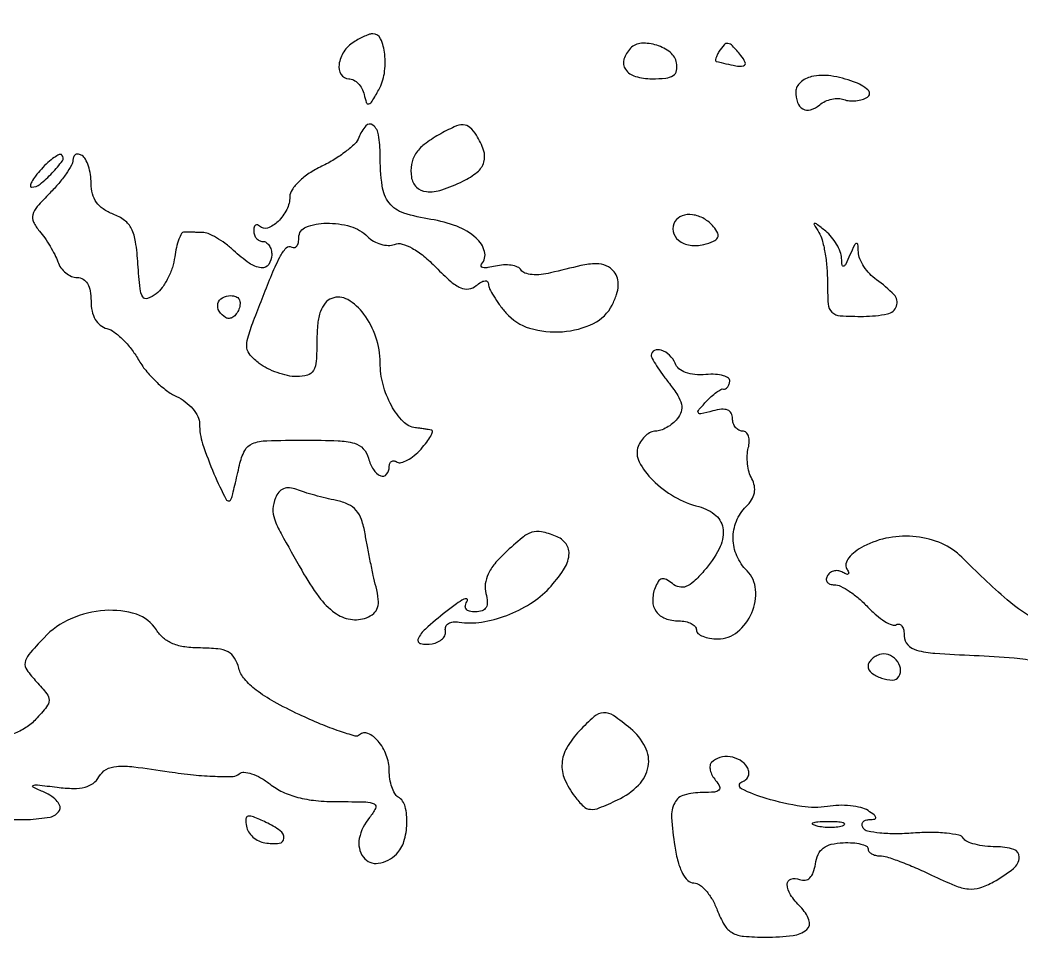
# Model space of a CAD drawing. Extents: x 0 to 5034, y 0 to 2560.
# Drawn here: x 375.1 to 486, y -0.1 to 101.5 of the extents above; entities that cross this region are included whole.
import ezdxf

# ---------------------------------------------------------------- set-up
doc = ezdxf.new("R2010")
doc.units = 0

msp = doc.modelspace()

# ---------------------------------------------------------------- linework, layer by layer
for points in [[(512, 263.248959, 0.000377), (537.766971, 263.219699, 0.000035), (601.115625, 263.199988, 0.000045), (676.65134, 263.188681, 0.000036), (758.5, 263.189695, -0.00005), (959.629134, 263.186606, -0.002021)], [(487.931228, 34.956078, -0.064658), (484.384043, 37.340359, -0.016929), (479.379799, 42.047251, 0.095546), (477.163232, 43.557605, 0.074319), (474.337858, 44.306944, 0.07162), (471.313566, 44.20979, 0.077031), (468.519832, 43.256399, 0.040929), (467.561855, 42.649857, 0.067062), (466.880304, 41.975388, 0.093724), (466.552446, 41.329628, 0.21222), (466.624838, 40.798008, -0.034112), (466.842078, 40.386151, -0.298641), (466.810132, 40.192195, -0.318896), (466.624631, 40.152709, -0.036492), (466.223607, 40.361803, 0.092519), (465.761469, 40.540551, 0.096172), (465.272527, 40.537029, 0.09932), (464.832848, 40.352714, 0.105964), (464.510081, 40.016312, 0.115585), (464.380437, 39.629541, 0.185384), (464.473231, 39.298542, 0.155962), (464.784175, 39.075885, 0.078158), (465.266669, 39, -0.116105), (465.953004, 38.838448, -0.031405), (466.92602, 38.274678, -0.030021), (467.981276, 37.475874, -0.027165), (468.971046, 36.53082, 0.027338), (469.921851, 35.623599, 0.03964), (470.860366, 34.94212, 0.045342), (471.665427, 34.545072, 0.234443), (472.14536, 34.589837, -0.209855), (472.469017, 34.635404, -0.178111), (472.750854, 34.431477, -0.100926), (472.942915, 33.965218, -0.046529), (473.006485, 33.309017, 0.190559), (473.386653, 32.357718, 0.137484), (474.376578, 31.763317, 0.050083), (476.407797, 31.420053, 0.00667), (480.756485, 31.185031, -0.010219), (485.175878, 30.914715, -0.048644), (487.664127, 30.465172, -0.074243)], [(373.593878, 13.097005, 0.035442), (375.983229, 13.020618, 0.035519), (378.458447, 13.293752, 0.212179), (379.505228, 14.008459, 0.217093), (379.563903, 14.471589, 0.098825), (379.265597, 15.019533, 0.070572), (378.65481, 15.57092, 0.044841), (377.814245, 16.034279, -0.010419), (376.587076, 16.604552, -0.652591), (376.594528, 16.784265, -0.12154), (377.062175, 16.845911, -0.002967), (379.236702, 16.590849, 0.024407), (381.060237, 16.455861, 0.067384), (382.337779, 16.596286, 0.09837), (383.23795, 17.020235, 0.106483), (383.87805, 17.746571, -0.134563), (384.668809, 18.54956, -0.114021), (385.810548, 18.900854, -0.049167), (387.739061, 18.849107, -0.007101), (391.641349, 18.302041, 0.012875), (394.334407, 17.956158, 0.018125), (396.750401, 17.7971, 0.014497), (398.722295, 17.79611, 0.181011), (399.402569, 18.073068, -0.207277), (399.923941, 18.255161, -0.06181), (400.769181, 18.08715, -0.050496), (401.770883, 17.639115, -0.036272), (402.787428, 16.952569, 0.056765), (404.204495, 16.077684, 0.046306), (405.881707, 15.470854, 0.039618), (407.885089, 15.115781, 0.024059), (410.289846, 15, -0.005648), (413.401306, 14.964852, -0.109524), (414.331395, 14.736485, -0.418179), (414.49382, 14.245841, -0.05733), (413.831362, 13.25, 0.123868), (412.6937, 10.924958, 0.213432), (413.138963, 8.855987, 0.281395), (414.794862, 8.175977, 0.157907), (416.8, 9.2, 0.122854), (417.635649, 10.591181, 0.066271), (417.964197, 12.57549, 0.069165), (417.763544, 14.454655, 0.195624), (417, 15.5, -0.126268), (416.61574, 15.899452, -0.046682), (416.29375, 16.617557, -0.04255), (416.073901, 17.503768, -0.039551), (416, 18.436572, 0.092599), (415.681347, 20.142428, 0.08153), (414.761818, 21.704492, 0.114486), (413.64269, 22.551864, 0.310842), (412.713583, 22.380249, -0.27238), (412.23202, 22.255468, -0.011764), (410.498395, 22.795246, -0.017273), (408.397114, 23.585965, -0.011142), (406.018442, 24.638925, -0.016764), (403.252971, 26.052569, -0.037066), (401.271868, 27.351017, -0.050108), (399.970072, 28.574522, -0.11744), (399.354442, 29.75, 0.072326), (398.885523, 30.880982, 0.13678), (398.17656, 31.556818, 0.097235), (397.041512, 31.902647, 0.025477), (395.132139, 32, -0.033039), (393.393203, 32.115031, -0.06394), (392.048538, 32.472472, -0.077979), (391.01873, 33.094204, -0.078597), (390.232073, 34, 0.177187), (388.01699, 35.725588, 0.095337), (384.535441, 36.148857, 0.085272), (380.775982, 35.231838, 0.101572), (377.793052, 33.138864, 0.011585), (376.105296, 31.265582, 0.137057), (375.694371, 30.387624, 0.201509), (375.886261, 29.576671, 0.030004), (376.977942, 28.254052, -0.019918), (378.110794, 26.936572, -0.174478), (378.352735, 26.218258, -0.166191), (378.087876, 25.492605, -0.017673), (376.892687, 24.115187, -0.061987), (375.783347, 23.186561, -0.053058), (374.422042, 22.499982, -0.047825)]]:
    msp.add_lwpolyline(points, format="xyb")
for points in [[(412.070374, 99.064655, 0.106006), (410.976122, 97.991986, 0.112567), (410.447536, 96.587444, 0.171347), (410.677738, 95.472691, 0.262746), (411.51516, 95, -0.120627), (412.054054, 94.86807, -0.079708), (412.568084, 94.485938, -0.072312), (412.979871, 93.918876, -0.069348), (413.220421, 93.25, 0.031262), (413.467129, 92.356006, 0.410454), (413.746474, 92.217583, 0.178993), (414.109601, 92.507136, 0.00986), (414.849144, 93.787773, 0.088736), (415.461133, 95.592295, 0.064366), (415.506641, 97.717857, 0.076332), (415.052207, 99.429459, 0.304233), (414.182612, 99.984687, 0.077528), (413.827507, 99.921104, 0.01972), (413.280565, 99.708111, 0.019623), (412.667792, 99.412084, 0.018738)], [(442.708849, 98.375516, 0.122931), (441.975798, 97.154717, 0.230764), (442.152177, 96.043831, 0.17084), (443.24687, 95.26011, 0.070849), (445.073324, 95, 0.025129), (446.606553, 95.077105, 0.117517), (447.435641, 95.365222, 0.20204), (447.806065, 95.90243, 0.098641), (447.813108, 96.75, 0.178551), (447.1181, 97.904958, 0.092109), (445.61135, 98.712529, 0.092613), (443.922719, 98.922327, 0.183082)], [(452.5, 98, 0.024465), (452.285131, 97.610999, 0.044078), (452.154287, 97.271275, 0.062476), (452.115545, 97.022916, 0.353185), (452.190983, 96.923489, 0.009465), (454.352713, 96.431485, 0.110428), (455.213243, 96.444488, 0.46087), (455.398728, 96.80783, 0.075397), (454.933363, 97.580293, 0.015231), (453.994387, 98.644027, 0.16301), (453.494248, 98.913356, 0.261772), (453.059937, 98.759111, 0.041002)], [(462.75, 95.237039, 0.06497), (462.081008, 94.996174, 0.069797), (461.514063, 94.595932, 0.078214), (461.131525, 94.103651, 0.126796), (461, 93.593343, 0.079928), (461.198058, 92.362283, 0.188107), (461.781265, 91.656952, 0.207138), (462.641444, 91.571059, 0.096233), (463.645256, 92.120552, -0.065519), (464.254197, 92.503918, -0.054236), (464.981623, 92.747126, -0.056236), (465.712012, 92.821839, -0.089233), (466.327949, 92.704396, 0.069231), (466.938332, 92.562659, 0.047034), (467.65266, 92.565568, 0.046894), (468.356823, 92.702301, 0.067117), (468.937057, 92.961099, 0.513264), (468.992037, 93.758758, 0.084882), (467.402354, 94.67286, 0.051755), (464.88909, 95.312126, 0.09062)], [(412.637804, 88.498516, -0.107612), (412.185258, 87.808999, -0.028991), (411.193705, 86.943498, -0.02796), (409.924624, 86.068261, -0.025725), (408.530815, 85.313304, 0.035087), (407.158294, 84.536328, 0.044464), (406.020314, 83.627086, 0.051063), (405.241678, 82.713392, 0.152087), (405, 81.937232, -0.117484), (404.664436, 80.528815, -0.082622), (403.697405, 79.209891, -0.104623), (402.547772, 78.481453, -0.293434), (401.657991, 78.675343, 0.113033), (401.407824, 78.832285, 0.253554), (401.193285, 78.79734, 0.172529), (401.046271, 78.56848, 0.057388), (401, 78.166667, 0.084383), (401.07573, 77.721133, 0.093242), (401.29375, 77.342708, 0.100475), (401.618559, 77.089636, 0.115918), (402, 77, -0.148195), (402.381354, 76.884432, -0.098894), (402.70625, 76.559375, -0.082425), (402.925306, 76.073457, -0.064853), (403, 75.5, -0.157062), (402.659266, 74.442047, -0.272802), (401.840924, 74.081499, -0.124092), (400.512392, 74.588505, -0.034647), (398.769625, 76, 0.027562), (397.851416, 76.765446, 0.028874), (396.868249, 77.4125, 0.030131), (395.95967, 77.867297, 0.101307), (395.311439, 78, -0.001739), (394.758315, 78.001924, -0.001528), (394.180814, 78.007706, -0.001535), (393.659656, 78.016118, -0.004618), (393.304098, 78.026235, 0.277658), (393.012859, 77.865618, 0.040506), (392.710021, 77.229244, 0.036175), (392.443242, 76.338118, 0.023359), (392.258933, 75.276235, -0.047555), (391.999683, 74.117913, -0.037895), (391.51147, 72.9335, -0.039151), (390.883625, 71.897859, -0.074106), (390.204835, 71.19951, -0.071052), (389.255882, 70.668962, -0.362428), (388.725276, 70.849214, -0.112957), (388.418513, 71.765837, -0.007843), (388.193318, 74.495812, 0.019485), (387.931724, 76.964232, 0.079476), (387.482804, 78.399367, 0.117379), (386.7098, 79.325588, 0.069691), (385.443318, 80.021551, -0.057275), (384.351643, 80.586766, -0.088925), (383.591913, 81.322797, -0.091721), (383.150119, 82.258972, -0.064589), (383, 83.416232, 0.037268), (382.92617, 84.405384, 0.041167), (382.70625, 85.339204, 0.045185), (382.384559, 86.091902, 0.131506), (382, 86.5, 0.087218), (381.618126, 86.652339, 0.166083), (381.29375, 86.612048, 0.178806), (381.077611, 86.386539, 0.10294), (381, 86.013562, -0.129461), (380.846698, 85.431406, -0.023703), (380.248069, 84.481598, -0.024075), (379.420235, 83.410339, -0.019839), (378.440235, 82.349326, 0.017543), (377.045804, 80.853452, 0.112421), (376.560429, 79.946372, 0.182343), (376.636055, 79.138128, 0.063557), (377.288235, 78.14478, -0.025312), (377.87268, 77.387514, -0.017028), (378.464775, 76.469092, -0.017176), (378.978206, 75.538643, -0.032282), (379.316616, 74.75, 0.071762), (379.668367, 74.081024, 0.065268), (380.204769, 73.514062, 0.068836), (380.836804, 73.130651, 0.102311), (381.468615, 73, -0.136838), (382.114251, 72.819934, -0.123995), (382.602389, 72.326589, -0.089886), (382.903016, 71.513319, -0.043724), (383, 70.40638, 0.051736), (383.116347, 69.284956, 0.079344), (383.464389, 68.374459, 0.09347), (384.024875, 67.722204, 0.105071), (384.76311, 67.351697, -0.095624), (385.557801, 66.971294, -0.035374), (386.504912, 66.160786, -0.03348), (387.43978, 65.106229, -0.034351), (388.216792, 63.944982, 0.040609), (389.050458, 62.732141, 0.029443), (390.158739, 61.523813, 0.029962), (391.355933, 60.495239, 0.055645), (392.453682, 59.83915, -0.055568), (393.431081, 59.255195, -0.055718), (394.254903, 58.470795, -0.061018), (394.813955, 57.611328, -0.114196), (395, 56.807366, 0.079544), (395.351644, 54.610982, 0.020928), (396.608022, 51.266625, 0.021974), (397.954761, 48.443791, 0.669632), (398.524149, 48.5, 0.011225), (398.677949, 49.056061, 0.002494), (398.914832, 50.014062, 0.002589), (399.177299, 51.123827, 0.002495), (399.431581, 52.25, -0.063064), (400.003968, 53.852602, -0.186124), (400.857642, 54.622367, -0.084416), (402.446045, 54.939874, -0.007215), (406.612672, 55, -0.008692), (410.337656, 54.935239, -0.060046), (412.140507, 54.654062, -0.137007), (413.131265, 54.050727, -0.124567), (413.710251, 53, 0.075089), (414.252589, 51.737274, 0.157614), (415.058932, 51.054551, 0.333132), (415.706588, 51.222151, 0.170224), (416, 52.059017, -0.089925), (416.065915, 52.422552, -0.168685), (416.254491, 52.649664, -0.176673), (416.536036, 52.704943, -0.099757), (416.866353, 52.582598, 0.206161), (417.324153, 52.514837, 0.059465), (418.003626, 52.78502, 0.049082), (418.773023, 53.306148, 0.035466), (419.521341, 54.023581, 0.020216), (420.161421, 54.791056, 0.040019), (420.592161, 55.456146, 0.063056), (420.777018, 55.934487, 0.430195), (420.654988, 56.125, 0.00822), (420.329226, 56.181636, 0.003159), (419.874973, 56.25, 0.003127), (419.381104, 56.317988, 0.003847), (418.919389, 56.375, -0.174444), (417.533261, 57.06275, -0.066753), (416.243301, 58.826403, -0.059844), (415.315528, 61.158413, -0.064866), (415, 63.580346, 0.081359), (414.536774, 66.408314, 0.079998), (413.194674, 68.958939, 0.09931), (411.408269, 70.553749, 0.228147), (409.655758, 70.698143, 0.127827), (408.908483, 70.163887, 0.088958), (408.392081, 69.258599, 0.060831), (408.092254, 67.914212, 0.024484), (408, 66.031385, -0.016135), (407.926637, 63.758615, -0.112445), (407.612442, 62.699876, -0.199892), (406.956037, 62.18645, -0.070951), (405.75, 62.031803, -0.05062), (404.751048, 62.147483, -0.03075), (403.60647, 62.474038, -0.0306), (402.499319, 62.942896, -0.046596), (401.612451, 63.492624, -0.049645), (400.626403, 64.406122, -0.14936), (400.250009, 65.231537, -0.106179), (400.335903, 66.299483, -0.018798), (400.989328, 68.210821, -0.003131), (402.887101, 73.056715, -0.024536), (403.892685, 75.25752, -0.064136), (404.602144, 76.281843, -0.362346), (405.212187, 76.368861, 0.19239), (405.510201, 76.31665, 0.184653), (405.76858, 76.482953, 0.108852), (405.943509, 76.877993, 0.050044), (406, 77.440983, -0.312111), (406.790293, 78.583698, -0.087049), (409.045836, 79.010506, -0.072752), (411.701753, 78.658162, -0.127752), (413.600367, 77.54249, 0.06629), (414.271706, 77.028938, 0.05935), (415.079161, 76.685584, 0.062701), (415.894584, 76.555441, 0.100193), (416.587841, 76.672081, -0.162002), (417.420751, 76.70975, -0.05778), (418.535332, 76.249706, -0.045571), (419.821243, 75.373812, -0.026917), (421.190496, 74.11636, 0.017437), (422.804495, 72.576762, 0.075761), (423.910514, 71.858901, 0.144397), (424.797892, 71.735967, 0.136736), (425.631594, 72.109213, -0.038966), (426.165764, 72.486409, -0.104388), (426.604242, 72.636068, -0.219802), (426.881037, 72.546844, -0.209549), (427, 72.275454, 0.113258), (427.117301, 71.76425, 0.022922), (427.564156, 70.940314, 0.0231), (428.185322, 70.010518, 0.019824), (428.920531, 69.091629, 0.142653), (431.544999, 67.398473, 0.091097), (435.179799, 67.004876, 0.094087), (438.613222, 67.923569, 0.166832), (440.673992, 69.960941, 0.033993), (441.158759, 71.13184, 0.067066), (441.349151, 72.118433, 0.086166), (441.253336, 72.946457, 0.101753), (440.882894, 73.641105, 0.114663), (440.013611, 74.301584, 0.110364), (438.929664, 74.523087, 0.050488), (437.224259, 74.318912, 0.007535), (433.859094, 73.5128, -0.038096), (432.80341, 73.327201, -0.048449), (431.814741, 73.326159, -0.056649), (431.027429, 73.4931, -0.175545), (430.608099, 73.825093, 0.155959), (430.212357, 74.163731, 0.062064), (429.516577, 74.359595, 0.053385), (428.654601, 74.397344, 0.04466), (427.749004, 74.25847, -0.023359), (426.929452, 74.096842, -0.073597), (426.370622, 74.09624, -0.263264), (426.173696, 74.249295, -0.292331), (426.214816, 74.483833, 0.256596), (426.553411, 75.867338, 0.147254), (425.623624, 77.367844, 0.088934), (423.477205, 78.672764, 0.055054), (420.616388, 79.430276, -0.041183), (417.604811, 80.139132, -0.14898), (416.007846, 81.253553, -0.135474), (415.219217, 83.137549, -0.031792), (415, 86.581787, 0.039425), (414.826402, 88.780002, 0.184945), (414.203854, 89.858845, 0.404067), (413.414775, 89.790538, 0.08773)], [(421.5, 88.805055, 0.03514), (419.880591, 87.729892, 0.084771), (418.908595, 86.676657, 0.105164), (418.461389, 85.511965, 0.075841), (418.453483, 84.11598, 0.162809), (419.014467, 83.007532, 0.177066), (420.109823, 82.506508, 0.099826), (421.819124, 82.713471, 0.033319), (424.164255, 83.666773, 0.057293), (425.739789, 84.67037, 0.151766), (426.47255, 85.769693, 0.153497), (426.449023, 87.082122, 0.059032), (425.662863, 88.75, 0.070817), (424.941633, 89.606631, 0.181034), (424.19757, 89.896437, 0.112764), (423.203866, 89.683228, 0.019982)], [(377.505548, 85.006131, 0.018783), (376.859064, 84.235479, 0.040791), (376.43672, 83.589301, 0.078427), (376.284174, 83.159202, 0.469284), (376.416441, 83, 0.171742), (377.354486, 83.331997, 0.033166), (378.696445, 84.573766, 0.030856), (379.827008, 85.926539, 0.370665), (379.779583, 86.55375, 0.312473), (379.489015, 86.606528, 0.042906), (378.92245, 86.288273, 0.036839), (378.234551, 85.741933, 0.0226)], [(447.625, 79.202254, 0.190749), (447.429566, 78.107166, 0.175844), (448.027517, 77.128582, 0.132466), (449.292581, 76.577584, 0.10113), (450.806854, 76.659742, 0.028958), (451.908048, 77.016955, 0.174622), (452.353882, 77.405884, 0.246666), (452.365831, 77.903077, 0.058335), (451.898631, 78.622143, 0.088467), (450.841713, 79.515264, 0.097862), (449.577232, 79.948409, 0.116963), (448.416262, 79.834328, 0.173306)], [(463.558042, 78, -0.075304), (463.921638, 77.164373, -0.021966), (464.2233, 75.790623, -0.021536), (464.430697, 74.193918, -0.021529), (464.5, 72.5851, 0.016916), (464.585168, 70.068452, 0.185361), (465.003128, 69.167167, 0.180754), (465.921953, 68.765226, 0.015939), (468.5, 68.706312, 0.04455), (471.145673, 68.966608, 0.267109), (472.155843, 69.833373, 0.283913), (471.882751, 71.092125, 0.048256), (469.932227, 72.760024, -0.050757), (469.187762, 73.403077, -0.043892), (468.546945, 74.213257, -0.046137), (468.096134, 75.059938, -0.089128), (467.929715, 75.806704, 0.015442), (467.866317, 76.681236, 0.478806), (467.706577, 76.78463, 0.20745), (467.485672, 76.587833, 0.007024), (467, 75.5, -0.00903), (466.54413, 74.489825, -0.189158), (466.307459, 74.267156, -0.48846), (466.138056, 74.365895, -0.022797), (466.070285, 75.127555, 0.080128), (465.921445, 75.850397, 0.042057), (465.523634, 76.680172, 0.04045), (464.960685, 77.482257, 0.049155), (464.308042, 78.127555, 0.003275), (463.29373, 78.939365, 0.212325), (463.080165, 78.993891, 0.526383), (463.02452, 78.873602, 0.006237)], [(399.36383, 69.505744, -0.064087), (399.077963, 68.975437, -0.094924), (398.695897, 68.612949, -0.122111), (398.281217, 68.472387, -0.160704), (397.895215, 68.564761, -0.117169), (397.179081, 69.282977, -0.198008), (397.045923, 70.109611, -0.21), (397.531694, 70.754977, -0.128597), (398.468615, 71, -0.094172), (399.02676, 70.893936, -0.165347), (399.381367, 70.593244, -0.151817), (399.497106, 70.117056, -0.076022)], [(445, 64.407729, 0.131677), (445.094715, 64.054317, 0.011102), (445.589004, 63.240641, 0.014143), (446.237122, 62.285906, 0.010462), (447.00512, 61.266362, -0.025706), (447.937183, 59.947209, -0.085913), (448.340828, 58.971651, -0.129937), (448.310043, 58.151567, -0.099521), (447.882675, 57.358632, -0.04899), (447.357356, 56.838778, -0.041728), (446.713104, 56.399098, -0.043691), (446.052839, 56.097785, -0.085406), (445.484544, 56, 0.115182), (444.950589, 55.875342, 0.065699), (444.397218, 55.504898, 0.06016), (443.909199, 54.959023, 0.060803), (443.567209, 54.314548, 0.216633), (443.670686, 52.599619, 0.075556), (445.17856, 50.564907, 0.064942), (447.561055, 48.744285, 0.069336), (450.279855, 47.644609, -0.119145), (452.160771, 46.658017, -0.195685), (452.953919, 45.073368, -0.142476), (452.51589, 42.9716, -0.056857), (450.833412, 40.523417, -0.025055), (449.706153, 39.351081, -0.09389), (448.848778, 38.804348, -0.155866), (448.097323, 38.750759, -0.11416), (447.345245, 39.128435, 0.049948), (446.677012, 39.578676, 0.185046), (446.181696, 39.641994, 0.190445), (445.780092, 39.358192, 0.053254), (445.42322, 38.660511, 0.095517), (445.165928, 37.213345, 0.153581), (445.555968, 36.033534, 0.149295), (446.562853, 35.267569, 0.088715), (448.059017, 35, -0.049547), (448.801778, 34.926216, -0.069539), (449.429836, 34.70625, -0.089706), (449.852535, 34.381787, -0.186414), (450, 34, 0.218565), (450.175658, 33.617353, 0.078184), (450.698737, 33.29375, 0.059447), (451.467892, 33.07323, 0.040137), (452.37868, 33, 0.174029), (454.547859, 33.77858, 0.11979), (456.128987, 35.888341, 0.120963), (456.556321, 38.4716, 0.179022), (455.606707, 40.53615, -0.093919), (454.477966, 42.192738, -0.0995), (454.063557, 44.113707, -0.100949), (454.425045, 46.023262, -0.0996), (455.50623, 47.649087, 0.056798), (456.106033, 48.403187, 0.089197), (456.412758, 49.169958, 0.097673), (456.418851, 49.944, 0.081014), (456.136992, 50.719692, -0.061293), (455.836982, 51.454195, -0.038015), (455.661417, 52.370309, -0.037694), (455.625461, 53.316069, -0.054661), (455.747393, 54.142033, 0.055449), (455.851236, 54.853199, 0.090619), (455.762528, 55.454222, 0.127325), (455.502152, 55.851149, 0.186349), (455.116631, 56, -0.125141), (454.690775, 56.10828, -0.10078), (454.32801, 56.413124, -0.090276), (454.084205, 56.869122, -0.07789), (454, 57.40638, 0.124479), (453.853905, 57.984116, 0.180242), (453.461674, 58.32728, 0.11623), (452.788272, 58.415796, 0.038783), (451.803661, 58.238405, -0.008261), (450.494204, 57.91899, -0.295425), (450.214288, 58.02173, -0.350477), (450.222425, 58.295782, -0.009957), (451.053661, 59.236298, -0.020637), (451.644098, 59.82723, -0.02874), (452.222013, 60.30138, -0.028403), (452.722313, 60.624059, -0.2067), (453, 60.654273, 0.19736), (453.205801, 60.672935, 0.100798), (453.410796, 60.839068, 0.074463), (453.584404, 61.128581, 0.049453), (453.696327, 61.5, 0.290678), (453.554576, 61.863414, 0.088596), (452.999781, 62.135801, 0.058172), (452.125248, 62.280032, 0.032859), (451.049412, 62.260174, -0.041519), (449.825913, 62.258756, -0.067366), (448.811961, 62.481624, -0.084974), (448.067409, 62.908353, -0.129318), (447.634469, 63.510174, 0.112347), (447.040475, 64.397007, 0.10754), (446.112427, 64.956616, 0.18404), (445.345874, 64.929281, 0.30145)], [(403.401441, 48.603754, 0.076524), (403.138241, 47.390673, 0.10281), (403.299186, 46.280687, 0.038943), (404.02937, 44.674768, 0.0031), (406.313332, 40.599132, 0.028839), (408.213916, 37.664094, 0.076776), (409.974266, 35.904328, 0.11682), (411.701346, 35.175362, 0.134099), (413.478277, 35.35329, 0.082588), (414.28323, 35.826235, 0.144011), (414.709663, 36.464877, 0.10523), (414.795306, 37.383241, 0.032179), (414.542854, 38.762438, -0.006893), (414.242395, 40.036533, -0.003678), (413.904253, 41.619513, -0.003661), (413.58262, 43.241381, -0.005696), (413.331574, 44.644416, 0.039961), (412.940133, 46.206431, 0.097056), (412.353329, 47.233854, 0.108046), (411.466314, 47.898565, 0.057225), (410.15292, 48.324385, -0.009845), (409.009742, 48.578685, -0.007493), (407.767709, 48.900544, -0.007583), (406.611939, 49.237542, -0.017569), (405.758429, 49.533723, 0.069172), (404.971263, 49.718884, 0.117716), (404.305352, 49.624057, 0.124709), (403.779789, 49.245715, 0.083269)], [(428.823648, 42.537296, 0.033493), (427.677608, 41.322218, 0.062171), (426.953072, 40.179366, 0.078029), (426.633855, 39.090203, 0.096583), (426.700498, 38.037296, -0.045995), (426.856797, 37.091954, -0.146833), (426.718941, 36.47447, -0.185555), (426.292672, 36.12077, -0.081603), (425.557614, 36, -0.056231), (424.881646, 36.076262, -0.181916), (424.511165, 36.321422, -0.217614), (424.432266, 36.715149, -0.080693), (424.653251, 37.25, 0.495841), (424.583928, 37.429913, 0.193621), (424.27062, 37.398438, 0.035461), (423.434319, 36.881628, 0.011342), (422.267597, 36, 0.013582), (419.998732, 34.100765, 0.110578), (419.210139, 33.011023, 0.478983), (419.488219, 32.486174, 0.089444), (420.75, 32.47132, 0.067055), (421.398626, 32.672356, 0.087989), (421.905977, 33.026944, 0.106331), (422.195622, 33.475451, 0.147957), (422.227793, 33.949457, -0.161399), (422.268121, 34.377114, -0.153528), (422.556133, 34.706334, -0.111555), (423.069719, 34.879496, -0.063566), (423.727793, 34.863724, 0.077158), (426.223711, 34.871432, 0.050847), (429.004115, 35.607229, 0.050004), (431.637482, 36.912707, 0.065901), (433.699358, 38.620609, 0.039628), (435.288054, 40.633351, 0.116798), (435.899222, 42.274769, 0.193518), (435.569893, 43.520694, 0.141856), (434.418213, 44.393011, 0.03822), (432.8462, 44.862129, 0.134269), (431.801198, 44.806338, 0.093736), (430.726115, 44.20892, 0.013386)], [(470.25, 31.266723, 0.053926), (469.771936, 31.040788, 0.058411), (469.367188, 30.722799, 0.065917), (469.091818, 30.365439, 0.131981), (469, 30.023655, 0.233361), (469.375154, 29.263624, 0.079996), (470.486765, 28.664823, 0.08229), (471.704755, 28.455438, 0.261545), (472.401992, 28.84142, 0.185992), (472.572918, 29.750792, 0.136786), (472.119022, 30.681209, 0.130684), (471.229007, 31.270882, 0.166254)], [(437.038955, 22.811439, 0.055878), (435.659133, 20.951926, 0.11461), (435.128469, 19.227397, 0.118282), (435.419391, 17.482143, 0.061817), (436.528595, 15.563258, 0.040732), (437.48694, 14.490259, 0.172206), (438.262339, 14.144642, 0.11686), (439.256266, 14.299375, 0.014468), (441.274794, 15.191216, 0.084739), (443.59623, 16.827726, 0.153598), (444.665026, 18.866416, 0.164582), (444.339529, 21.046819, 0.100526), (442.697793, 23.098713, 0.024041), (440.825471, 24.514803, 0.163994), (439.726422, 24.824153, 0.168402), (438.679987, 24.400851, 0.025681)], [(451.675343, 19.342009, 0.171918), (451.507446, 18.989854, 0.082297), (451.537806, 18.483088, 0.066538), (451.753708, 17.904134, 0.050768), (452.131121, 17.342009, -0.05781), (452.571059, 16.666448, -0.332966), (452.49888, 16.272259, -0.169681), (451.985295, 16.048614, -0.018636), (450.681462, 16, 0.067127), (448.64837, 15.725815, 0.209208), (447.598279, 14.875654, 0.136098), (447.252916, 13.232965, 0.023818), (447.606289, 10.060672, 0.025375), (447.974494, 8.327244, 0.05477), (448.466396, 7.057029, 0.080566), (449.053425, 6.268076, 0.194997), (449.714672, 6, -0.160545), (450.35468, 5.789063, -0.055455), (451.077765, 5.11875, -0.0482), (451.765123, 4.148023, -0.039742), (452.306102, 3, 0.040774), (453.093519, 1.337904, 0.134843), (453.947921, 0.494708, 0.107166), (455.23103, 0.101713, 0.020926), (457.660221, 0, 0.028854), (460.694067, 0.175223, 0.151266), (462.204957, 0.842058, 0.319483), (462.46138, 1.906318, 0.101184), (461.509191, 3.347952, -0.051052), (460.413568, 4.693476, -0.138939), (460.047721, 5.854498, -0.339688), (460.462681, 6.428715, -0.165619), (461.42043, 6.39216, 0.122756), (462.047363, 6.315217, 0.163516), (462.561504, 6.561255, 0.116597), (462.940503, 7.154957, 0.047576), (463.17043, 8.090772, -0.068389), (463.479696, 9.156599, -0.12516), (464.03673, 9.862596, -0.10908), (464.922698, 10.275878, -0.0443), (466.25, 10.450249, -0.026909), (467.303834, 10.437894, -0.043152), (468.192187, 10.302016, -0.053986), (468.816219, 10.077125, -0.286752), (469, 9.783022, 0.164109), (469.100749, 9.484329, 0.095827), (469.38545, 9.230013, 0.07697), (469.8103, 9.05816, 0.05775), (470.312171, 9, -0.077745), (471.069021, 8.881601, -0.011523), (472.534275, 8.374139, -0.012747), (474.24959, 7.685159, -0.010661), (476.034158, 6.869408, 0.014112), (478.598139, 5.718701, 0.071295), (480.113855, 5.329604, 0.10558), (481.382944, 5.458794, 0.050469), (482.891811, 6.119408, 0.039517), (485.082925, 7.594509, 0.211785), (485.734423, 8.840212, 0.349945), (485.127095, 9.711428, 0.072317), (483.14235, 10, -0.028749), (481.941988, 10.069075, -0.035026), (480.835805, 10.276073, -0.037631), (479.958316, 10.576869, -0.154143), (479.537192, 10.939821, 0.207334), (479.039334, 11.286561, 0.024242), (477.669199, 11.495037, 0.025842), (475.936934, 11.583203, 0.018376), (473.993716, 11.510168, -0.018178), (472.05094, 11.43638, -0.025614), (470.320079, 11.522312, -0.023906), (468.950588, 11.727366, -0.208128), (468.456523, 12.070347, -0.121427), (468.342125, 12.425151, -0.184796), (468.435266, 12.731412, -0.150368), (468.733123, 12.940298, -0.075492), (469.190983, 13.015313, 0.043972), (469.740659, 13.070234, 0.415483), (469.860798, 13.247449, 0.187167), (469.687937, 13.522032, 0.016432), (469, 13.998784, 0.083956), (468.214729, 14.336028, 0.033715), (467.059375, 14.535209, 0.032177), (465.758676, 14.585941, 0.035093), (464.5, 14.465367, -0.081774), (461.667396, 14.458354, -0.029632), (457.731036, 15.338414, -0.047232), (454.980081, 16.416802, -0.66661), (455.035885, 17.178628, 0.101726), (455.484755, 17.438327, 0.125803), (455.753969, 17.837598, 0.125122), (455.799339, 18.318826, 0.099988), (455.618034, 18.809017, 0.121372), (454.839563, 19.57247, 0.100265), (453.738769, 19.954733, 0.10177), (452.590094, 19.875959, 0.129234)], [(400.189276, 12.279048, 0.093111), (400.43871, 11.652123, 0.06889), (400.921621, 11.081016, 0.067249), (401.555372, 10.650209, 0.079536), (402.246029, 10.433542, 0.059704), (403.836145, 10.392216, 0.373543), (404.354432, 10.934767, 0.256231), (403.945312, 11.772867, 0.043545), (402.353913, 12.700961, 0.012761), (400.96873, 13.311943, 0.146636), (400.382763, 13.369965, 0.347273), (400.128847, 13.074438, 0.058643)], [(466.269032, 12.344063, -0.06278), (465.671085, 12.185595, -0.030339), (464.880008, 12.127736, -0.029507), (464.036634, 12.167106, -0.037336), (463.269032, 12.307009, -0.087174), (462.883358, 12.48334, -0.597527), (462.900903, 12.643467, -0.080377), (463.431793, 12.764444, -0.012823), (464.5, 12.805051, -0.014395), (465.580113, 12.787295, -0.052471), (466.257153, 12.684921, -0.333666), (466.386009, 12.52287, -0.31318)]]:
    msp.add_lwpolyline(points, format="xyb", close=True)

doc.saveas('drawing.dxf')
